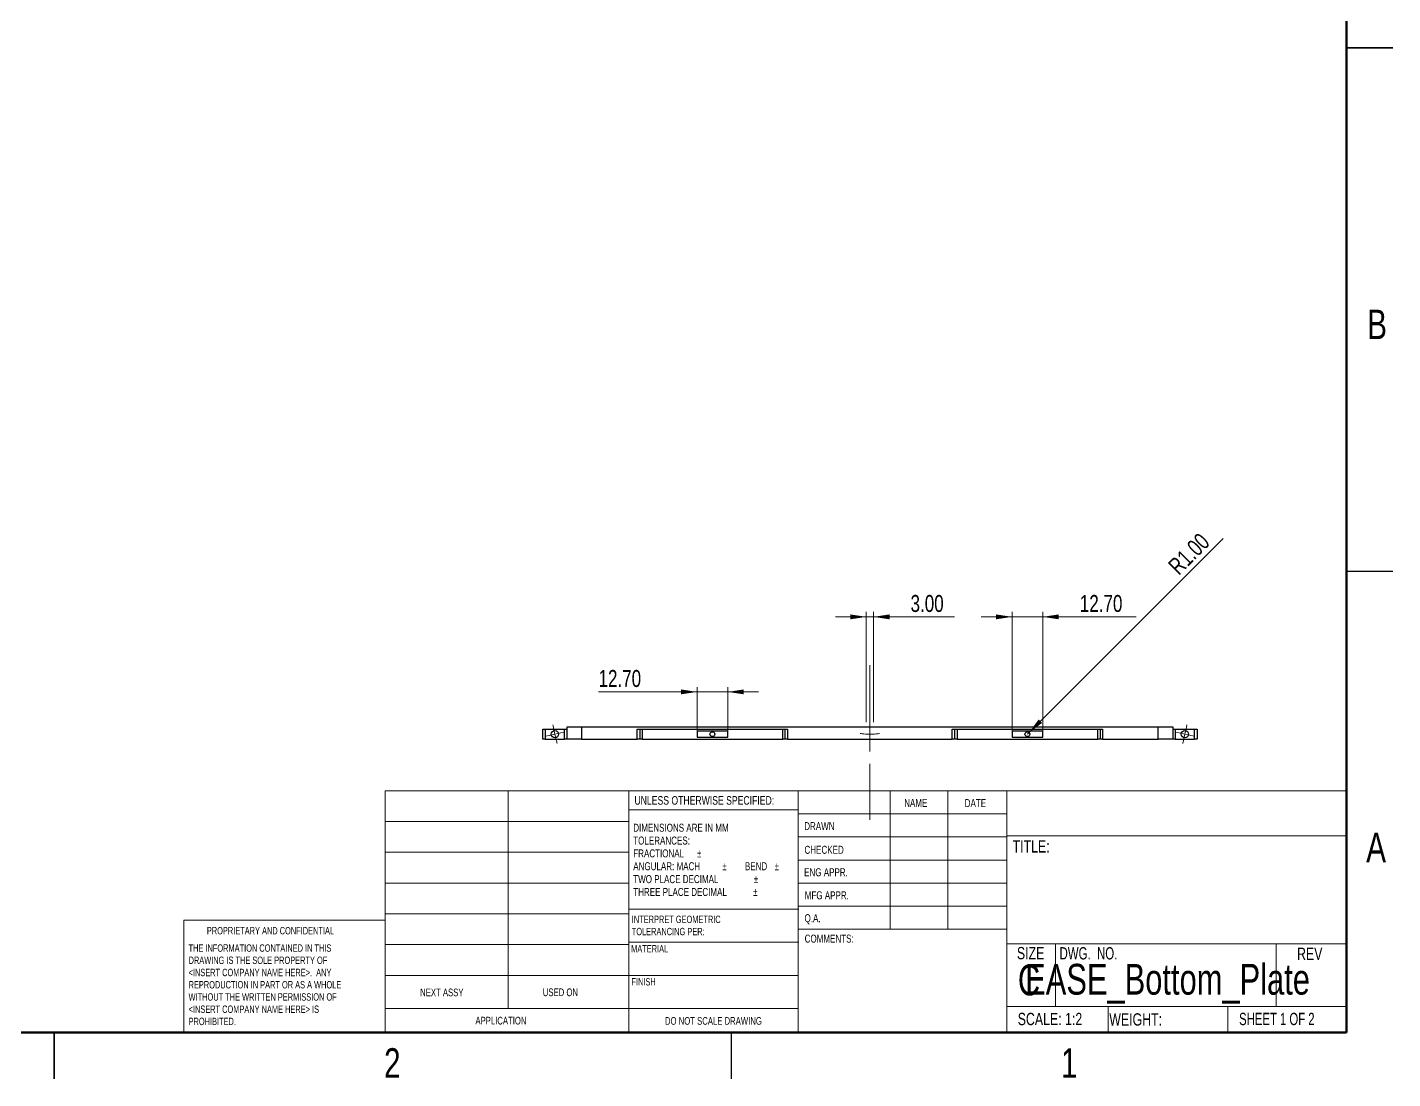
# Model space of a CAD drawing. Header units: millimetres. Extents: x 3 to 556, y 3 to 429.
# Drawn here: x 273.9 to 555.6, y 3.2 to 220.2 of the extents above; entities that cross this region are included whole.
import ezdxf

# ---------------------------------------------------------------- set-up
doc = ezdxf.new("R2010")
doc.units = ezdxf.units.MM
doc.linetypes.add('CENTERX2', pattern=[20.32, 12.7, -2.54, 2.54, -2.54])
doc.styles.add('SLDTEXTSTYLE0', font='TXT', dxfattribs={"width": 0.75})
doc.styles.add('SLDTEXTSTYLE1', font='TXT', dxfattribs={"width": 0.6875})
doc.styles.add('SLDTEXTSTYLE2', font='TXT', dxfattribs={"width": 0.694444})
doc.dimstyles.new('SLDDIMSTYLE2', dxfattribs={"dimtxt": 3.5, "dimasz": 3.302, "dimexe": 0, "dimexo": 0.0625, "dimgap": 0.875, "dimtad": 1, "dimlfac": 2, "dimrnd": 1e-09, "dimzin": 4, "dimdsep": 46, "dimtxsty": 'SLDTEXTSTYLE0', "dimsah": 1, "dimcen": 0, "dimadec": 0, "dimazin": 1, "dimtfac": 1, "dimtofl": 0, "dimtmove": 0, "dimatfit": 3, "dimfxl": 1, "dimfrac": 2, "dimtolj": 1, "dimtzin": 12, "dimarcsym": 0})
doc.dimstyles.new('SLDDIMSTYLE4', dxfattribs={"dimtxt": 3.5, "dimasz": 3.302, "dimexe": 0, "dimexo": 0.0625, "dimgap": 0.875, "dimtad": 1, "dimlfac": 2, "dimrnd": 1e-09, "dimzin": 4, "dimdsep": 46, "dimtxsty": 'SLDTEXTSTYLE0', "dimsah": 1, "dimcen": 0.09, "dimadec": 0, "dimazin": 1, "dimtfac": 1, "dimtmove": 0, "dimatfit": 0, "dimfxl": 1, "dimfrac": 2, "dimtolj": 1, "dimtzin": 12, "dimarcsym": 0})

# ---------------------------------------------------------------- blocks, each defined once
blk = doc.blocks.new('SW_NOTE_0')
at = {"color": 0, "linetype": 'Continuous', "lineweight": 0, "char_height": 1.524, "attachment_point": 1, "style": 'SLDTEXTSTYLE0'}
for s, insert in [('INTERPRET GEOMETRIC', (0, 1.96)), ('TOLERANCING PER:', (0, -0.56))]:
    blk.add_mtext(s, dxfattribs=dict(at, insert=insert))
blk = doc.blocks.new('SW_NOTE_0_1')
at = {"color": 0, "linetype": 'Continuous', "lineweight": 0, "char_height": 1.651, "attachment_point": 1, "style": 'SLDTEXTSTYLE0'}
for s, insert in [('DIMENSIONS ARE IN MM', (0, 2.13)), ('TOLERANCES:', (0, -0.52)), ('FRACTIONAL', (0, -3.17)), ('%%p', (13.15, -3.17)), ('ANGULAR: MACH', (0, -5.82)), ('TWO PLACE DECIMAL', (0, -8.48)), ('%%p', (18.37, -5.82)), ('BEND', (23.04, -5.82)), ('%%p', (29.16, -5.82)), ('THREE PLACE DECIMAL', (0, -11.13)), ('%%p', (24.88, -8.48)), ('%%p', (24.73, -11.13))]:
    blk.add_mtext(s, dxfattribs=dict(at, insert=insert))
blk = doc.blocks.new('SW_NOTE_0_2')
at = {"color": 0, "linetype": 'Continuous', "lineweight": 0, "char_height": 1.524, "attachment_point": 1, "style": 'SLDTEXTSTYLE0'}
for s, insert in [('THE INFORMATION CONTAINED IN THIS', (0, 1.96)), ('DRAWING IS THE SOLE PROPERTY OF', (0, -0.56)), ('<INSERT COMPANY NAME HERE>.  ANY', (0, -3.08)), ('REPRODUCTION IN PART OR AS A WHOLE', (0, -5.61)), ('WITHOUT THE WRITTEN PERMISSION OF', (0, -8.13)), ('<INSERT COMPANY NAME HERE> IS', (0, -10.66)), ('PROHIBITED.', (0, -13.18))]:
    blk.add_mtext(s, dxfattribs=dict(at, insert=insert))
blk = doc.blocks.new('_D_47')
at = {"color": 7, "linetype": 'Continuous', "lineweight": 0}
for p, q in [((447, 76.78), (447, 99.49)), ((448.5, 76.78), (448.5, 99.49)), ((447, 98.49), (440.65, 98.49)), ((448.5, 98.49), (447, 98.49)), ((448.5, 98.49), (465.19, 98.49))]:
    blk.add_line(p, q, dxfattribs=at)
at = {"color": 7, "linetype": 'Continuous', "lineweight": 18}
for points in [[(447, 98.49), (443.7, 98.99), (443.7, 97.98)], [(448.5, 98.49), (451.8, 97.98), (451.8, 98.99)]]:
    blk.add_solid(points, dxfattribs=at)
at = {"color": 7, "linetype": 'Continuous', "lineweight": 18, "insert": (456.14, 103), "char_height": 3.5, "attachment_point": 1, "style": 'SLDTEXTSTYLE0'}
blk.add_mtext('3.00', dxfattribs=at)
blk = doc.blocks.new('_D_48')
at = {"color": 7, "linetype": 'Continuous', "lineweight": 0}
for q in [(520.61, 114.64), (480.25, 74.28)]:
    blk.add_line((480.6, 74.63), q, dxfattribs=at)
at = {"color": 7, "linetype": 'Continuous', "lineweight": 18}
blk.add_solid([(480.6, 74.63), (483.3, 76.6), (482.58, 77.32)], dxfattribs=at)
at = {"color": 7, "linetype": 'Continuous', "lineweight": 18, "insert": (509.02, 109.42), "char_height": 3.5, "attachment_point": 1, "rotation": 45, "style": 'SLDTEXTSTYLE0'}
blk.add_mtext('R1.00', dxfattribs=at)
blk = doc.blocks.new('_D_49')
at = {"color": 7, "linetype": 'Continuous', "lineweight": 0}
for p, q in [((477.07, 74.64), (477.07, 99.49)), ((483.42, 74.64), (483.42, 99.49)), ((477.07, 98.49), (470.72, 98.49)), ((483.42, 98.49), (477.07, 98.49)), ((483.42, 98.49), (502.7, 98.49))]:
    blk.add_line(p, q, dxfattribs=at)
at = {"color": 7, "linetype": 'Continuous', "lineweight": 18}
for points in [[(477.07, 98.49), (473.77, 98.99), (473.77, 97.98)], [(483.42, 98.49), (486.73, 97.98), (486.73, 98.99)]]:
    blk.add_solid(points, dxfattribs=at)
at = {"color": 7, "linetype": 'Continuous', "lineweight": 18, "insert": (491.07, 103), "char_height": 3.5, "attachment_point": 1, "style": 'SLDTEXTSTYLE0'}
blk.add_mtext('12.70', dxfattribs=at)
blk = doc.blocks.new('_D_50')
at = {"color": 7, "linetype": 'Continuous', "lineweight": 0}
for p, q in [((412.07, 83), (391.75, 83)), ((412.07, 74.64), (412.07, 84)), ((418.42, 83), (412.07, 83)), ((418.42, 74.64), (418.42, 84)), ((418.42, 83), (424.77, 83))]:
    blk.add_line(p, q, dxfattribs=at)
at = {"color": 7, "linetype": 'Continuous', "lineweight": 18}
for points in [[(412.07, 83), (408.77, 83.51), (408.77, 82.5)], [(418.42, 83), (421.73, 82.5), (421.73, 83.51)]]:
    blk.add_solid(points, dxfattribs=at)
at = {"color": 7, "linetype": 'Continuous', "lineweight": 18, "insert": (391.75, 87.52), "char_height": 3.5, "attachment_point": 1, "style": 'SLDTEXTSTYLE0'}
blk.add_mtext('12.70', dxfattribs=at)
blk = doc.blocks.new('SW_CENTERMARKSYMBOL_13')
at = {"color": 0, "linetype": 'Continuous', "lineweight": 18}
for p, q in [((-130, 0), (-131.22, -0.27)), ((-130, 0), (-128.78, 0.27)), ((-128.78, 0.27), (-128.05, 0.43)), ((-65, 1.25), (-65, 2)), ((-65, 1.25), (-65, 2)), ((-65, 0), (-65, 1.25)), ((-65, 0), (-65, 1.25)), ((-65, 0), (-65, -1.25)), ((-65, 0), (-65, -1.25)), ((-1.22, 0.27), (-1.95, 0.43)), ((0, 0), (-1.22, 0.27)), ((0, 0), (1.22, -0.27)), ((-131.22, -0.27), (-131.95, -0.43)), ((-65, -1.25), (-65, -2)), ((-65, -1.25), (-65, -2)), ((1.22, -0.27), (1.95, -0.43))]:
    blk.add_line(p, q, dxfattribs=at)
at = {"color": 0, "linetype": 'Continuous', "lineweight": 0}
for radius, start, end in [(66.54, 190.6099, 191.2558), (66.54, 191.2558, 192.3322), (14.21, 261.9362, 264.9601), (14.21, 261.9362, 264.9601), (14.21, 264.9601, 270), (14.21, 264.9601, 270), (14.21, 270, 275.0399), (14.21, 270, 275.0399), (14.21, 275.0399, 278.0638), (14.21, 275.0399, 278.0638), (66.54, 347.6678, 348.7442), (66.54, 348.7442, 349.3901), (66.54, 192.3322, 193.4086), (66.54, 193.4086, 194.0545), (66.54, 345.9455, 346.5914), (66.54, 346.5914, 347.6678)]:
    blk.add_arc((-65, 14.21), radius, start, end, dxfattribs=at)

msp = doc.modelspace()

# ---------------------------------------------------------------- linework, layer by layer
at = {"color": 7, "linetype": 'Continuous', "lineweight": 50}
for p, q in [((546.1, 419.1), (546.1, 12.7)), ((546.1, 12.7), (12.7, 12.7))]:
    msp.add_line(p, q, dxfattribs=at)
at = {"color": 7, "linetype": 'Continuous', "lineweight": 25}
for p, q in [((555.625, 215.9), (546.1, 215.9)), ((546.1, 215.9), (555.625, 215.9)), ((546.1, 107.95), (555.625, 107.95)), ((380.2494, 73.2757), (380.2494, 75.2757)), ((380.2494, 75.2757), (380.7494, 75.2757)), ((380.7494, 73.2757), (380.2494, 73.2757)), ((380.7494, 75.2757), (380.7494, 73.2757)), ((380.7494, 75.2757), (384.7494, 75.2757)), ((380.7494, 73.2757), (384.7494, 73.2757)), ((384.7494, 73.2757), (384.7494, 75.2757)), ((384.7494, 75.2757), (385.2494, 75.2757)), ((385.2494, 73.2757), (384.7494, 73.2757)), ((385.2494, 73.2757), (385.2494, 75.7757)), ((385.2494, 75.7757), (388.2494, 75.7757)), ((388.2494, 73.2757), (385.2494, 73.2757)), ((388.2494, 75.7757), (388.2494, 73.2757)), ((388.2494, 75.7757), (507.2494, 75.7757)), ((388.2494, 73.2757), (399.7494, 73.2757)), ((399.7494, 75.2757), (430.7494, 75.2757)), ((399.7494, 73.2757), (399.7494, 75.2757)), ((400.2494, 73.2757), (399.7494, 73.2757)), ((400.2494, 75.2757), (400.2494, 73.2757)), ((400.7494, 73.2757), (400.2494, 73.2757)), ((400.7494, 75.2757), (400.7494, 73.2757)), ((400.7494, 73.2757), (429.7494, 73.2757)), ((412.0744, 74.9107), (412.0744, 73.6407)), ((418.4244, 74.9107), (412.0744, 74.9107)), ((412.0744, 73.6407), (418.4244, 73.6407)), ((418.4244, 73.6407), (418.4244, 74.9107)), ((429.7494, 73.2757), (429.7494, 75.2757)), ((430.2494, 73.2757), (429.7494, 73.2757)), ((430.2494, 73.2757), (430.2494, 75.2757)), ((430.7494, 73.2757), (430.2494, 73.2757)), ((430.7494, 75.2757), (430.7494, 73.2757)), ((430.7494, 73.2757), (464.7494, 73.2757)), ((464.7494, 73.2757), (464.7494, 75.2757)), ((464.7494, 75.2757), (465.2494, 75.2757)), ((465.2494, 73.2757), (464.7494, 73.2757)), ((465.2494, 73.2757), (465.2494, 75.2757)), ((465.2494, 75.2757), (465.7494, 75.2757)), ((465.7494, 73.2757), (465.2494, 73.2757)), ((465.7494, 75.2757), (465.7494, 73.2757)), ((465.7494, 75.2757), (494.7494, 75.2757)), ((465.7494, 73.2757), (494.7494, 73.2757)), ((477.0744, 74.9107), (477.0744, 73.6407)), ((483.4244, 74.9107), (477.0744, 74.9107)), ((477.0744, 73.6407), (483.4244, 73.6407)), ((483.4244, 73.6407), (483.4244, 74.9107)), ((494.7494, 73.2757), (494.7494, 75.2757)), ((494.7494, 75.2757), (495.2494, 75.2757)), ((495.2494, 73.2757), (494.7494, 73.2757)), ((495.2494, 75.2757), (495.2494, 73.2757)), ((495.2494, 75.2757), (495.7494, 75.2757)), ((495.7494, 73.2757), (495.2494, 73.2757)), ((495.7494, 75.2757), (495.7494, 73.2757)), ((495.7494, 73.2757), (507.2494, 73.2757)), ((507.2494, 73.2757), (507.2494, 75.7757)), ((507.2494, 75.7757), (510.2494, 75.7757)), ((510.2494, 73.2757), (507.2494, 73.2757)), ((510.2494, 75.7757), (510.2494, 73.2757)), ((510.2494, 75.2757), (510.7494, 75.2757)), ((510.7494, 73.2757), (510.2494, 73.2757)), ((510.7494, 75.2757), (510.7494, 73.2757)), ((510.7494, 75.2757), (514.7494, 75.2757)), ((510.7494, 73.2757), (514.7494, 73.2757)), ((514.7494, 73.2757), (514.7494, 75.2757)), ((514.7494, 75.2757), (515.2494, 75.2757)), ((515.2494, 73.2757), (514.7494, 73.2757)), ((515.2494, 75.2757), (515.2494, 73.2757)), ((279.4, 3.175), (279.4, 12.7)), ((279.4, 12.7), (279.4, 3.175)), ((419.1, 12.7), (419.1, 3.175))]:
    msp.add_line(p, q, dxfattribs=at)
at = {"color": 7, "linetype": 'CENTERX2', "lineweight": 18}
msp.add_line((447.7494, 88.4863), (447.7494, 56.5842), dxfattribs=at)
at = {"color": 7, "linetype": 'Continuous', "lineweight": 18}
for p, q in [((347.7541, 62.5944), (546.1, 62.5944)), ((347.7541, 12.7), (347.7541, 62.5944)), ((373.1028, 62.5944), (373.1028, 17.6854)), ((397.9737, 12.7), (397.9737, 62.5944)), ((432.9481, 62.5944), (432.9481, 12.7)), ((451.9601, 62.5944), (451.9601, 34.0194)), ((463.8607, 62.5944), (463.8607, 34.0194)), ((476.0285, 62.5944), (476.0285, 12.7)), ((432.9481, 58.6742), (397.9737, 58.6742)), ((432.9481, 57.8319), (476.0285, 57.8319)), ((347.7541, 56.2444), (397.9737, 56.2444)), ((432.9481, 53.0694), (476.0285, 53.0694)), ((476.0285, 53.2688), (546.1, 53.2688)), ((347.7541, 49.8944), (397.9737, 49.8944)), ((432.9481, 48.3069), (476.0285, 48.3069)), ((347.7541, 43.5444), (397.9737, 43.5444)), ((476.0285, 43.5444), (432.9481, 43.5444)), ((347.7541, 37.1944), (397.9737, 37.1944)), ((397.9737, 38.1946), (433.0626, 38.1946)), ((476.0285, 38.7819), (432.9481, 38.7819)), ((306.169, 12.7), (306.169, 35.9244)), ((347.7541, 35.9244), (306.169, 35.9244)), ((476.0285, 34.0194), (433.0626, 34.0194)), ((397.9737, 31.3366), (433.0626, 31.3366)), ((347.7541, 30.8444), (397.9737, 30.8444)), ((476.0285, 30.9845), (546.1, 30.9845)), ((486.0753, 30.9845), (486.0753, 18.1073)), ((531.5728, 30.9845), (531.5728, 18.1073)), ((347.7541, 24.4944), (397.9737, 24.4944)), ((397.9737, 24.4786), (432.9481, 24.4786)), ((347.7541, 17.6854), (432.9481, 17.6854)), ((476.0285, 18.1073), (546.1, 18.1073)), ((496.9362, 18.1073), (496.9362, 12.7)), ((521.6227, 18.1073), (521.6227, 12.7))]:
    msp.add_line(p, q, dxfattribs=at)
at = {"color": 7, "linetype": 'Continuous', "lineweight": 25}
for centre, radius in [((382.7494, 74.2757), 0.75), ((415.2494, 74.2757), 0.5), ((480.2494, 74.2757), 0.5), ((512.7494, 74.2757), 0.75)]:
    msp.add_circle(centre, radius, dxfattribs=at)

# ---------------------------------------------------------------- block references
at = {"color": 7, "linetype": 'Continuous', "lineweight": 0}
for name, p in [('SW_CENTERMARKSYMBOL_13', (512.7494, 74.2757)), ('SW_NOTE_0_1', (398.9173, 53.6662)), ('SW_NOTE_0', (398.6089, 34.8636)), ('SW_NOTE_0_2', (307.1544, 28.9376))]:
    msp.add_blockref(name, p, dxfattribs=at)

# ---------------------------------------------------------------- texts
for s, insert, char_height, attachment_point, style in [('B', (552.4034, 161.9007), 6.096, 2, 'SLDTEXTSTYLE0'), ('UNLESS OTHERWISE SPECIFIED:', (399.158, 61.499), 1.778, 1, 'SLDTEXTSTYLE0'), ('NAME', (454.8238, 60.923), 1.651, 1, 'SLDTEXTSTYLE0'), ('DATE', (467.3149, 60.8789), 1.651, 1, 'SLDTEXTSTYLE0'), ('DRAWN', (434.1966, 56.1227), 1.651, 1, 'SLDTEXTSTYLE0'), ('A', (552.2066, 53.9507), 6.096, 2, 'SLDTEXTSTYLE0'), ('CHECKED', (434.2507, 51.2368), 1.651, 1, 'SLDTEXTSTYLE0'), ('TITLE:', (477.1934, 52.393), 2.54, 1, 'SLDTEXTSTYLE0'), ('ENG APPR.', (434.1772, 46.6008), 1.651, 1, 'SLDTEXTSTYLE0'), ('MFG APPR.', (434.3029, 41.8455), 1.651, 1, 'SLDTEXTSTYLE0'), ('Q.A.', (434.2616, 37.123), 1.651, 1, 'SLDTEXTSTYLE0'), ('PROPRIETARY AND CONFIDENTIAL', (310.9296, 34.4829), 1.524, 1, 'SLDTEXTSTYLE0'), ('COMMENTS:', (434.2838, 32.9087), 1.651, 1, 'SLDTEXTSTYLE0'), ('MATERIAL', (398.4802, 30.753), 1.524, 1, 'SLDTEXTSTYLE0'), ('SIZE', (478.0796, 30.358), 2.54, 1, 'SLDTEXTSTYLE0'), ('DWG.  NO.', (486.8807, 30.3225), 2.54, 1, 'SLDTEXTSTYLE2'), ('REV', (535.8849, 30.2233), 2.54, 1, 'SLDTEXTSTYLE0'), ('C', (478.28, 26.7244), 6.35, 1, 'SLDTEXTSTYLE0'), ('EASE_Bottom_Plate', (509.167, 26.8729), 6.35, 2, 'SLDTEXTSTYLE0'), ('FINISH', (398.5497, 23.9382), 1.524, 1, 'SLDTEXTSTYLE0'), ('NEXT ASSY', (354.9415, 21.7713), 1.5875, 1, 'SLDTEXTSTYLE0'), ('USED ON', (380.2541, 21.7976), 1.5875, 1, 'SLDTEXTSTYLE0'), ('APPLICATION', (366.3496, 15.9496), 1.5875, 1, 'SLDTEXTSTYLE0'), ('DO NOT SCALE DRAWING', (415.4537, 15.8946), 1.5875, 2, 'SLDTEXTSTYLE0'), ('SCALE: 1:2', (478.2486, 16.7647), 2.54, 1, 'SLDTEXTSTYLE0'), ('WEIGHT:', (497.14, 16.6777), 2.54, 1, 'SLDTEXTSTYLE0'), ('SHEET 1 OF 2', (523.9309, 16.7729), 2.54, 1, 'SLDTEXTSTYLE1'), ('2', (349.1886, 9.4637), 6.096, 2, 'SLDTEXTSTYLE0'), ('1', (488.8886, 9.4637), 6.096, 2, 'SLDTEXTSTYLE0')]:
    msp.add_mtext(s, dxfattribs=dict(at, insert=insert, char_height=char_height, attachment_point=attachment_point, style=style))

# ---------------------------------------------------------------- dimensions: what is measured, and where the dimension line sits
at = {"color": 7, "linetype": 'Continuous', "lineweight": 18}
dim = msp.add_radius_dim(center=(480.2494, 74.2757), mpoint=(480.603, 74.6293), dimstyle='SLDDIMSTYLE2', dxfattribs=at)
dim.commit()
dim.dimension.update_dxf_attribs({"geometry": '_D_48', "text_midpoint": (516.46, 110.4863), "dimtype": 164})
for base, p1, p2, picture, middle in [((446.9994, 101.2644), (448.4994, 75.7757), (446.9994, 75.7757), '_D_47', (460.6682, 101.2644)), ((477.0744, 101.2644), (483.4244, 73.6407), (477.0744, 73.6407), '_D_49', (496.8862, 101.2644)), ((412.0744, 85.783), (418.4244, 73.6407), (412.0744, 73.6407), '_D_50', (397.567, 85.783))]:
    dim = msp.add_linear_dim(base=base, p1=p1, p2=p2, dimstyle='SLDDIMSTYLE4', dxfattribs=at)
    dim.commit()
    dim.dimension.update_dxf_attribs({"geometry": picture, "text_midpoint": middle, "dimtype": 160})

doc.saveas('drawing.dxf')
